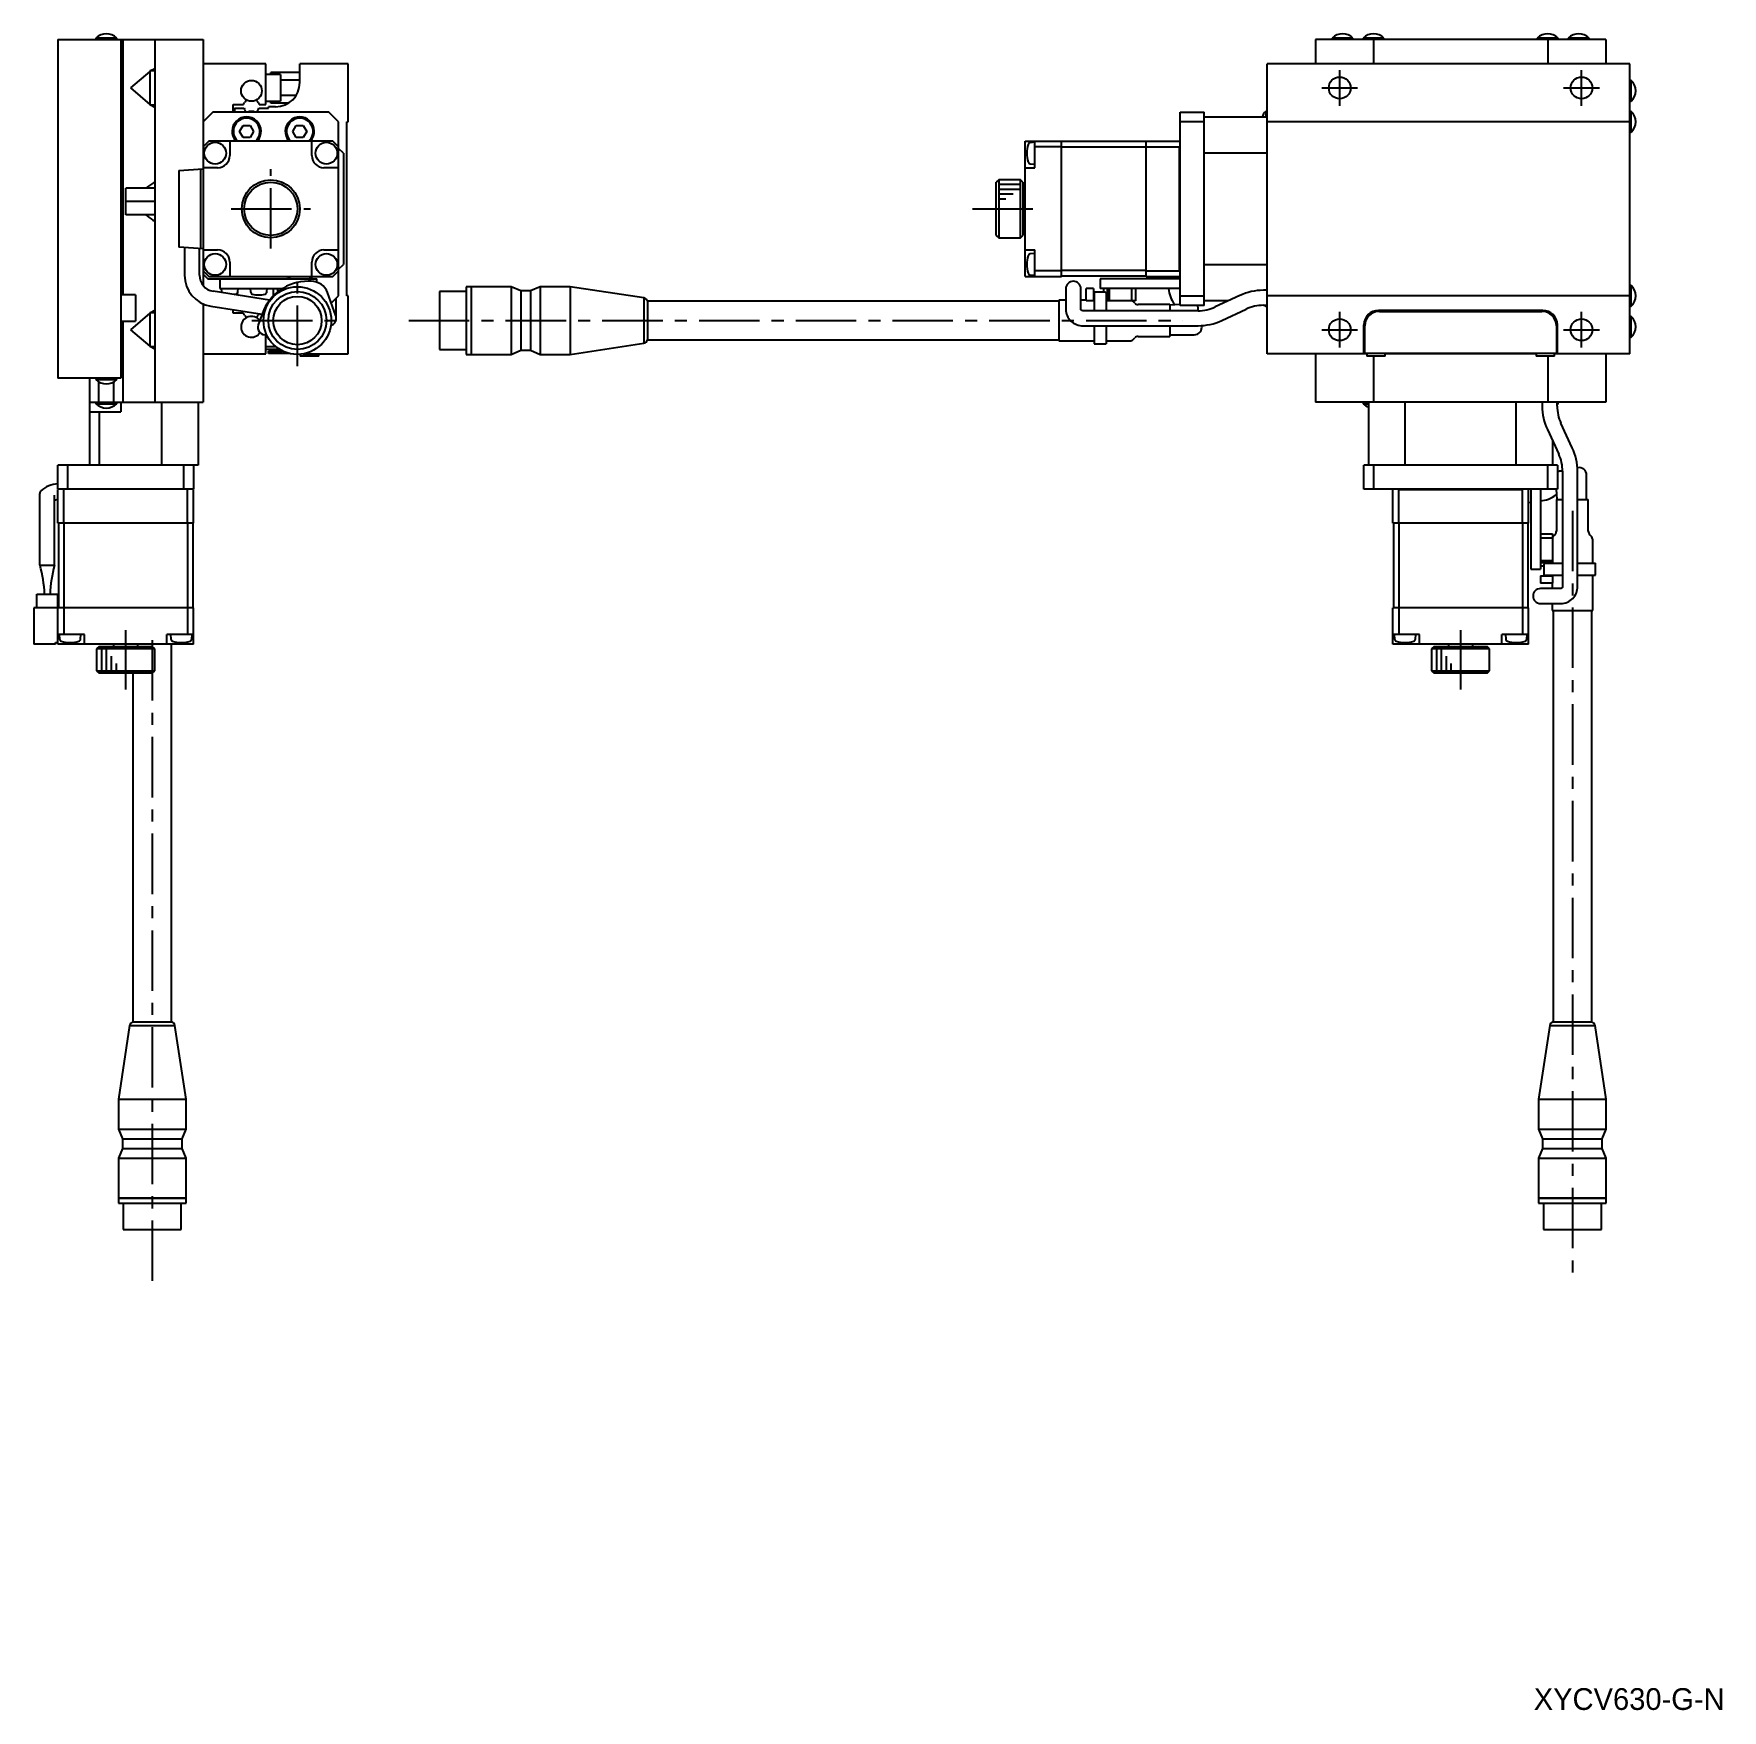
# Model space of a CAD drawing. Extents: x -294 to 411, y 17 to 451.
# Drawn here: x 62.4 to 411.4, y 16.9 to 363.6 of the extents above; entities that cross this region are included whole.
import ezdxf

# ---------------------------------------------------------------- set-up
doc = ezdxf.new("R2010")
doc.units = 0
doc.header["$LTSCALE"] = 10
doc.linetypes.add('CENTER', pattern=[2, 1.25, -0.25, 0.25, -0.25])
doc.layers.add('1', color=7, linetype='CONTINUOUS')
doc.styles.get("Standard").update_dxf_attribs({"font": 'FGP教科書体NT-M'})

msp = doc.modelspace()

# ---------------------------------------------------------------- linework, layer by layer
at = {"layer": '1', "color": 7, "linetype": 'CONTINUOUS'}
for p, q in [((67.386594, 362.388771), (67.386594, 292.388771)), ((67.386594, 362.388771), (97.386594, 362.388771)), ((79.536594, 362.681018), (75.236594, 362.681018)), ((75.236594, 362.681018), (75.236594, 362.388771)), ((79.536594, 362.388771), (79.536594, 362.681018)), ((80.386594, 362.388771), (80.386594, 292.388771)), ((80.886594, 309.638771), (80.886594, 362.388771)), ((87.386594, 362.388771), (87.386594, 287.388771)), ((97.386594, 362.388771), (97.386594, 311.553256)), ((327.364357, 362.388771), (327.364357, 357.388771)), ((387.364357, 362.388771), (327.364357, 362.388771)), ((335.114357, 362.681018), (330.814357, 362.681018)), ((330.814357, 362.681018), (330.814357, 362.388771)), ((335.114357, 362.388771), (335.114357, 362.681018)), ((341.514357, 362.681018), (337.214357, 362.681018)), ((337.214357, 362.681018), (337.214357, 362.388771)), ((339.364357, 362.388771), (339.364357, 357.388771)), ((341.514357, 362.388771), (341.514357, 362.681018)), ((377.514357, 362.681018), (373.214357, 362.681018)), ((373.214357, 362.681018), (373.214357, 362.388771)), ((375.364357, 362.388771), (375.364357, 357.388771)), ((377.514357, 362.388771), (377.514357, 362.681018)), ((383.914357, 362.681018), (379.614357, 362.681018)), ((379.614357, 362.681018), (379.614357, 362.388771)), ((383.914357, 362.388771), (383.914357, 362.681018)), ((387.364357, 362.388771), (387.364357, 357.388771)), ((87.264091, 356.288771), (86.515203, 355.888809)), ((87.386594, 356.130428), (87.264091, 356.288771)), ((110.386594, 357.388771), (97.386594, 357.388771)), ((110.386594, 348.988771), (110.386594, 357.388771)), ((127.386594, 357.388771), (117.386594, 357.388771)), ((117.386594, 353.488771), (117.386594, 357.388771)), ((127.386594, 345.388771), (127.386594, 357.388771)), ((392.364357, 357.388771), (317.364357, 357.388771)), ((317.364357, 297.388771), (317.364357, 357.388771)), ((392.364357, 297.388771), (392.364357, 357.388771)), ((86.386938, 355.794904), (82.386594, 352.388771)), ((87.386594, 355.888771), (86.386594, 355.888771)), ((86.386594, 355.888771), (86.386594, 348.888771)), ((113.386594, 355.138771), (110.386594, 355.138771)), ((117.386594, 355.564197), (111.386594, 355.564197)), ((111.386594, 355.138771), (111.386594, 355.564197)), ((113.386594, 355.138771), (113.386594, 349.638771)), ((117.386594, 353.976484), (113.386594, 353.976484)), ((392.656605, 353.938771), (392.364357, 353.938771)), ((392.656605, 349.638771), (392.656605, 353.938771)), ((82.386594, 352.388771), (86.386809, 348.982734)), ((105.778054, 348.988771), (105.985955, 349.348866)), ((108.787234, 349.348866), (108.995135, 348.988771)), ((110.386594, 349.638771), (113.386594, 349.638771)), ((111.386594, 349.213344), (111.386594, 349.638771)), ((114.976366, 349.213344), (111.386594, 349.213344)), ((116.602496, 350.801058), (113.386594, 350.801058)), ((392.364357, 349.638771), (392.656605, 349.638771)), ((86.386594, 348.888771), (87.386594, 348.888771)), ((86.515223, 348.888719), (87.264093, 348.488771)), ((87.264093, 348.488771), (87.386594, 348.647113)), ((99.386594, 347.388771), (97.386594, 345.388771)), ((123.386594, 347.388771), (99.386594, 347.388771)), ((103.586594, 348.988771), (105.778054, 348.988771)), ((103.586594, 347.388771), (103.586594, 348.988771)), ((103.886594, 348.188771), (103.886594, 347.388771)), ((103.886594, 348.188771), (105.850314, 348.188771)), ((108.922874, 348.188771), (110.886594, 348.188771)), ((108.995135, 348.988771), (110.386594, 348.988771)), ((112.386594, 348.488771), (110.886594, 348.488771)), ((110.886594, 348.188771), (110.886594, 348.488771)), ((125.386594, 345.388771), (123.386594, 347.388771)), ((299.364357, 347.388771), (304.364357, 347.388771)), ((299.364357, 307.388771), (299.364357, 347.388771)), ((304.364357, 307.388771), (304.364357, 347.388771)), ((304.364357, 346.388771), (317.364357, 346.388771)), ((317.072109, 347.538771), (317.072109, 346.388771)), ((317.364357, 347.538771), (317.072109, 347.538771)), ((392.656605, 347.538771), (392.364357, 347.538771)), ((392.656605, 343.238771), (392.656605, 347.538771)), ((104.943219, 343.388771), (105.664906, 344.638771)), ((105.664906, 342.138771), (104.943219, 343.388771)), ((105.664906, 344.638771), (107.108282, 344.638771)), ((107.108282, 342.138771), (105.664906, 342.138771)), ((107.108282, 344.638771), (107.82997, 343.388771)), ((107.82997, 343.388771), (107.108282, 342.138771)), ((115.943219, 343.388771), (116.664906, 344.638771)), ((116.664906, 342.138771), (115.943219, 343.388771)), ((116.664906, 344.638771), (118.108282, 344.638771)), ((118.108282, 342.138771), (116.664906, 342.138771)), ((118.108282, 344.638771), (118.82997, 343.388771)), ((118.82997, 343.388771), (118.108282, 342.138771)), ((125.386594, 309.388771), (125.386594, 345.388771)), ((127.086594, 345.388771), (127.386594, 345.388771)), ((127.086594, 309.388771), (127.086594, 345.388771)), ((304.364357, 345.388771), (299.364357, 345.388771)), ((392.364357, 345.388771), (317.364357, 345.388771)), ((392.364357, 343.238771), (392.656605, 343.238771)), ((98.586594, 341.388771), (97.386594, 340.188771)), ((124.186594, 341.388771), (98.586594, 341.388771)), ((102.886594, 341.388771), (102.886594, 338.388771)), ((119.886594, 338.388771), (119.886594, 341.388771)), ((125.386594, 340.188771), (124.186594, 341.388771)), ((126.386594, 338.888771), (125.386594, 339.888771)), ((126.386594, 338.888771), (126.386594, 315.888771)), ((267.364357, 313.388771), (267.364357, 341.388771)), ((267.364357, 341.388771), (274.864357, 341.388771)), ((269.364357, 341.138771), (268.379077, 341.05257)), ((269.364357, 335.888771), (269.364357, 341.388771)), ((274.864357, 340.188771), (269.364357, 340.188771)), ((274.864357, 313.388771), (274.864357, 341.388771)), ((292.364357, 341.288771), (274.864357, 341.288771)), ((292.364357, 340.14735), (274.864357, 340.14735)), ((292.364357, 341.388771), (299.364357, 341.388771)), ((292.364357, 313.388771), (292.364357, 341.388771)), ((292.364357, 340.188771), (299.264357, 340.188771)), ((299.264357, 340.188771), (299.364357, 340.288771)), ((299.264357, 314.588771), (299.264357, 340.188771)), ((317.364357, 338.888771), (304.364357, 338.888771)), ((92.386594, 335.289131), (97.386594, 335.638771)), ((92.386594, 335.289137), (92.386594, 319.488405)), ((96.886594, 335.603807), (96.886594, 319.173734)), ((100.386594, 335.888771), (97.386594, 335.888771)), ((125.386594, 335.888771), (122.386594, 335.888771)), ((267.364357, 335.888771), (269.364357, 335.888771)), ((268.379077, 336.724972), (269.364357, 336.638771)), ((87.386594, 331.638771), (81.386594, 331.638771)), ((81.386594, 326.138771), (81.386594, 331.638771)), ((87.264077, 332.788771), (87.129409, 332.758754)), ((87.386594, 332.630428), (87.264077, 332.788771)), ((261.864357, 333.388771), (261.364357, 332.888771)), ((261.364357, 321.888771), (261.364357, 332.888771)), ((261.864357, 333.388771), (261.864357, 321.388771)), ((266.364357, 333.388771), (261.864357, 333.388771)), ((266.364357, 321.388771), (266.364357, 333.388771)), ((266.864357, 332.888771), (266.364357, 333.388771)), ((266.864357, 332.888771), (266.864357, 321.888771)), ((87.386594, 328.888771), (81.386594, 328.888771)), ((267.364357, 329.888771), (266.864357, 329.888771)), ((87.386594, 326.138771), (81.386594, 326.138771)), ((87.035453, 325.059751), (87.168458, 325.005492)), ((87.168458, 325.005492), (87.264076, 324.988771)), ((87.264076, 324.988771), (87.386594, 325.147113)), ((266.864357, 324.888771), (267.364357, 324.888771)), ((261.364357, 321.888771), (261.864357, 321.388771)), ((261.864357, 321.388771), (266.364357, 321.388771)), ((266.364357, 321.388771), (266.864357, 321.888771)), ((97.386594, 319.138771), (92.386594, 319.488401)), ((93.561594, 319.406241), (93.561594, 313.658565)), ((96.661594, 313.658565), (96.661594, 319.189468)), ((97.386594, 318.888771), (100.386594, 318.888771)), ((122.386594, 318.888771), (125.386594, 318.888771)), ((267.364357, 318.888771), (269.364357, 318.888771)), ((269.364357, 318.138771), (268.379077, 318.05257)), ((269.364357, 313.388771), (269.364357, 318.888771)), ((97.386594, 314.588771), (98.586594, 313.388771)), ((102.886594, 316.388771), (102.886594, 313.388771)), ((119.886594, 313.388771), (119.886594, 316.388771)), ((124.186594, 313.388771), (125.386594, 314.588771)), ((125.386594, 314.888771), (126.386594, 315.888771)), ((274.864357, 314.588771), (269.364357, 314.588771)), ((292.364357, 314.630192), (274.864357, 314.630192)), ((292.364357, 314.588771), (299.264357, 314.588771)), ((299.364357, 314.488771), (299.264357, 314.588771)), ((304.364357, 315.888771), (317.364357, 315.888771)), ((97.386594, 313.888771), (98.386594, 312.888771)), ((98.386594, 312.888771), (120.886594, 312.888771)), ((98.586594, 313.388771), (124.186594, 313.388771)), ((100.886594, 312.888771), (100.886594, 310.888771)), ((100.886594, 310.888771), (113.78202, 310.888771)), ((101.136594, 310.888771), (101.19633, 310.205984)), ((104.576858, 310.205984), (104.636594, 310.888771)), ((107.136594, 310.888771), (107.19633, 310.205984)), ((110.576858, 310.205984), (110.636594, 310.888771)), ((111.886594, 310.888771), (111.886594, 309.388771)), ((112.836594, 310.217964), (112.836594, 310.888771)), ((119.763048, 312.42059), (119.115227, 312.42059)), ((120.886594, 312.238103), (120.886594, 312.888771)), ((151.77857, 311.28877), (151.77857, 297.288772)), ((152.778572, 311.28877), (151.77857, 311.28877)), ((152.778572, 311.28877), (152.778572, 297.288772)), ((152.828572, 311.28877), (152.778572, 311.23877)), ((152.828572, 311.28877), (152.828572, 297.288772)), ((161.085572, 311.28877), (152.828572, 311.28877)), ((161.085572, 311.28877), (161.085572, 297.288772)), ((163.085572, 310.438771), (161.085572, 311.28877)), ((167.085572, 311.28877), (165.085572, 310.438771)), ((167.085572, 311.28877), (167.085572, 297.288772)), ((173.278571, 311.28877), (167.085572, 311.28877)), ((173.278571, 311.28877), (173.278571, 297.288772)), ((188.512553, 308.973096), (173.278571, 311.28877)), ((267.364357, 313.388771), (274.864357, 313.388771)), ((268.379077, 313.724972), (269.364357, 313.638771)), ((292.364357, 313.488771), (274.864357, 313.488771)), ((275.751279, 310.87059), (275.751279, 306.641974)), ((278.851279, 306.641974), (278.851279, 310.87059)), ((279.964357, 308.388771), (279.964357, 310.888771)), ((281.464357, 310.888771), (279.964357, 310.888771)), ((281.464357, 310.888771), (281.464357, 308.388771)), ((282.864357, 312.888771), (282.864357, 310.888771)), ((299.364357, 312.888771), (282.864357, 312.888771)), ((299.364357, 310.888771), (282.864357, 310.888771)), ((283.564357, 310.888771), (283.564357, 310.158771)), ((284.264357, 310.888771), (284.264357, 308.388771)), ((284.679678, 310.888771), (284.679678, 308.388771)), ((289.347112, 310.888771), (289.347112, 308.388771)), ((290.164357, 310.888771), (290.164357, 308.388771)), ((292.364357, 313.388771), (299.364357, 313.388771)), ((296.633567, 313.388705), (296.683357, 312.888576)), ((392.656605, 311.538771), (392.364357, 311.538771)), ((392.656605, 307.238771), (392.656605, 311.538771)), ((83.386594, 309.638771), (80.386594, 309.638771)), ((83.386594, 309.638771), (83.386594, 304.138771)), ((97.386594, 307.744049), (97.386594, 287.388771)), ((98.971263, 307.276634), (109.593549, 305.594229)), ((111.141324, 308.487728), (99.45621, 310.338468)), ((103.886594, 309.689791), (103.886594, 309.636764)), ((104.404843, 309.870522), (104.780122, 309.495243)), ((111.886594, 309.388771), (111.904357, 309.371008)), ((124.843118, 305.29272), (123.098957, 310.084762)), ((123.895127, 307.897303), (125.386594, 309.388771)), ((124.936594, 304.762588), (124.936594, 308.938771)), ((127.386594, 309.388771), (127.086594, 309.388771)), ((127.386594, 297.388771), (127.386594, 309.388771)), ((146.278569, 310.288769), (146.278569, 298.288773)), ((151.77857, 310.288769), (146.278569, 310.288769)), ((163.085572, 310.438771), (163.085572, 298.138771)), ((165.085572, 310.438771), (163.085572, 310.438771)), ((165.085572, 310.438771), (165.085572, 298.138771)), ((188.512553, 308.973096), (188.512553, 299.604445)), ((189.236227, 308.288771), (189.236227, 300.288771)), ((274.278571, 308.288771), (189.236227, 308.288771)), ((274.278571, 308.488771), (274.278571, 300.088771)), ((275.751279, 308.488771), (274.278571, 308.488771)), ((279.964357, 308.488771), (278.851279, 308.488771)), ((281.614357, 308.388771), (279.964357, 308.388771)), ((281.464357, 309.658771), (281.614357, 309.658771)), ((281.614357, 308.458771), (281.464357, 308.458771)), ((283.809232, 310.158771), (281.614357, 310.158771)), ((281.614357, 310.158771), (281.614357, 306.312588)), ((284.114357, 310.043496), (283.809232, 310.158771)), ((284.114357, 310.043496), (284.114357, 306.312588)), ((284.264357, 308.458771), (284.114357, 308.458771)), ((290.164357, 308.388771), (284.114357, 308.388771)), ((289.985677, 307.881664), (289.671464, 308.195878)), ((297.278571, 307.588771), (290.692784, 307.588771)), ((297.278571, 307.588771), (297.278571, 306.312588)), ((299.365125, 307.607181), (297.278634, 307.47228)), ((298.214832, 307.667909), (298.236836, 307.648085)), ((298.236836, 307.648085), (298.380909, 307.520266)), ((299.364357, 309.388771), (304.364357, 309.388771)), ((304.364357, 307.388771), (299.364357, 307.388771)), ((303.000886, 307.312535), (302.968619, 307.388911)), ((303.031279, 307.229079), (303.000886, 307.312535)), ((303.057381, 307.143679), (303.031279, 307.229079)), ((309.41004, 308.388771), (304.364357, 308.388771)), ((311.700063, 309.456626), (306.655457, 307.104287)), ((317.364357, 310.538771), (316.581304, 310.538771)), ((316.581304, 307.438771), (317.364357, 307.438771)), ((317.072109, 307.438771), (317.072109, 307.238771)), ((317.072109, 307.238771), (317.364357, 307.238771)), ((392.364357, 309.388771), (317.364357, 309.388771)), ((392.364357, 307.238771), (392.656605, 307.238771)), ((80.386594, 304.138771), (83.386594, 304.138771)), ((80.886594, 287.388771), (80.886594, 304.138771)), ((86.386813, 305.794811), (82.386594, 302.388771)), ((87.386594, 305.888771), (86.386594, 305.888771)), ((86.386594, 305.888771), (86.386594, 298.888771)), ((87.264077, 306.288771), (86.515389, 305.888942)), ((87.386594, 306.130428), (87.264077, 306.288771)), ((103.586594, 305.788771), (103.586594, 306.545637)), ((105.778054, 305.788771), (103.586594, 305.788771)), ((105.985955, 305.428676), (105.778054, 305.788771)), ((108.942363, 305.697367), (108.787234, 305.428676)), ((109.671317, 305.807893), (108.799767, 303.413335)), ((278.852688, 306.617305), (278.851279, 306.641974)), ((278.856818, 306.593074), (278.852688, 306.617305)), ((278.862703, 306.571791), (278.856818, 306.593074)), ((278.869863, 306.55256), (278.862703, 306.571791)), ((278.878042, 306.534847), (278.869863, 306.55256)), ((278.887085, 306.518328), (278.878042, 306.534847)), ((278.896886, 306.502803), (278.887085, 306.518328)), ((278.907365, 306.488139), (278.896886, 306.502803)), ((278.91846, 306.474247), (278.907365, 306.488139)), ((278.930117, 306.461066), (278.91846, 306.474247)), ((278.94229, 306.448551), (278.930117, 306.461066)), ((278.954939, 306.436667), (278.94229, 306.448551)), ((278.968029, 306.425391), (278.954939, 306.436667)), ((278.981525, 306.414702), (278.968029, 306.425391)), ((278.995399, 306.404585), (278.981525, 306.414702)), ((279.009624, 306.395027), (278.995399, 306.404585)), ((279.024173, 306.38602), (279.009624, 306.395027)), ((279.039022, 306.377553), (279.024173, 306.38602)), ((279.054151, 306.369621), (279.039022, 306.377553)), ((279.069537, 306.362218), (279.054151, 306.369621)), ((279.08516, 306.355339), (279.069537, 306.362218)), ((279.101003, 306.348981), (279.08516, 306.355339)), ((279.117046, 306.34314), (279.101003, 306.348981)), ((279.133273, 306.337813), (279.117046, 306.34314)), ((279.149667, 306.332998), (279.133273, 306.337813)), ((279.166212, 306.328695), (279.149667, 306.332998)), ((279.182891, 306.324901), (279.166212, 306.328695)), ((279.19969, 306.321616), (279.182891, 306.324901)), ((279.216593, 306.318839), (279.19969, 306.321616)), ((279.233586, 306.31657), (279.216593, 306.318839)), ((279.250655, 306.31481), (279.233586, 306.31657)), ((279.267784, 306.313559), (279.250655, 306.31481)), ((279.28496, 306.312819), (279.267784, 306.313559)), ((279.301279, 306.312588), (279.28496, 306.312819)), ((303.084333, 306.312588), (279.301279, 306.312588)), ((303.079028, 307.056561), (303.057381, 307.143679)), ((303.0736, 306.311846), (303.077155, 306.327257)), ((303.077155, 306.327257), (303.095208, 306.41908)), ((303.096068, 306.967957), (303.079028, 307.056561)), ((303.095208, 306.41908), (303.108059, 306.511288)), ((303.10837, 306.878107), (303.096068, 306.967957)), ((303.108059, 306.511288), (303.115739, 306.603578)), ((303.115815, 306.787257), (303.10837, 306.878107)), ((303.115739, 306.603578), (303.1183, 306.695659)), ((303.1183, 306.695659), (303.115815, 306.787257)), ((307.965573, 304.294733), (313.010179, 306.647072)), ((374.364357, 306.388771), (340.364357, 306.388771)), ((340.564357, 306.188771), (374.164357, 306.188771)), ((392.656605, 305.138771), (392.364357, 305.138771)), ((392.656605, 300.838771), (392.656605, 305.138771)), ((82.386594, 302.388771), (86.386844, 298.982708)), ((110.541155, 301.333203), (110.256292, 301.333203)), ((110.386594, 297.388771), (110.386594, 301.333203)), ((189.236227, 300.288771), (274.278571, 300.288771)), ((279.301279, 303.212588), (303.084333, 303.212588)), ((281.614357, 303.212588), (281.614357, 299.488771)), ((284.114357, 303.212588), (284.114357, 299.488771)), ((289.671464, 300.381664), (289.985677, 300.695878)), ((290.692784, 300.988771), (297.278571, 300.988771)), ((297.278571, 303.212588), (297.278571, 300.988771)), ((297.278571, 301.333203), (302.301279, 301.333203)), ((337.364357, 297.388771), (337.364357, 303.388771)), ((337.564357, 297.488771), (337.564357, 303.188771)), ((377.164357, 303.188771), (377.164357, 297.488771)), ((377.364357, 297.388771), (377.364357, 303.388771)), ((392.364357, 300.838771), (392.656605, 300.838771)), ((86.386594, 298.888771), (87.386594, 298.888771)), ((86.515417, 298.888579), (87.264076, 298.488771)), ((87.264076, 298.488771), (87.386594, 298.647113)), ((97.386594, 297.388771), (110.386594, 297.388771)), ((110.386594, 298.888771), (112.432384, 298.888771)), ((110.386594, 298.388771), (113.119635, 298.388771)), ((110.886594, 297.488771), (110.886594, 297.988771)), ((110.886594, 297.988771), (113.835367, 297.988771)), ((115.225274, 297.488771), (110.886594, 297.488771)), ((117.486594, 297.314534), (117.486594, 296.888771)), ((121.286594, 296.888771), (117.486594, 296.888771)), ((118.065571, 297.388771), (127.386594, 297.388771)), ((121.286594, 296.888771), (121.286594, 297.388771)), ((146.278569, 298.288773), (151.77857, 298.288773)), ((151.77857, 297.288772), (152.778572, 297.288772)), ((152.778572, 297.338772), (152.828572, 297.288772)), ((152.828572, 297.288772), (161.085572, 297.288772)), ((161.085572, 297.288772), (163.085572, 298.138771)), ((163.085572, 298.138771), (165.085572, 298.138771)), ((165.085572, 298.138771), (167.085572, 297.288772)), ((167.085572, 297.288772), (173.278571, 297.288772)), ((173.278571, 297.288772), (188.512553, 299.604445)), ((274.278571, 300.088771), (281.614357, 300.088771)), ((281.614357, 299.488771), (284.114357, 299.488771)), ((284.114357, 300.088771), (288.964357, 300.088771)), ((337.964357, 297.388771), (317.364357, 297.388771)), ((327.364357, 297.388771), (327.364357, 287.388771)), ((337.364357, 297.988771), (337.564357, 297.988771)), ((377.164357, 297.488771), (337.564357, 297.488771)), ((337.964357, 297.488771), (337.964357, 296.888771)), ((341.764357, 296.888771), (337.964357, 296.888771)), ((339.364357, 296.888771), (339.364357, 287.388771)), ((341.764357, 296.888771), (341.764357, 297.488771)), ((372.964357, 297.388771), (341.764357, 297.388771)), ((367.364357, 297.388771), (367.364357, 297.488771)), ((372.964357, 297.488771), (372.964357, 296.888771)), ((376.764357, 296.888771), (372.964357, 296.888771)), ((375.364357, 296.888771), (375.364357, 287.388771)), ((376.764357, 296.888771), (376.764357, 297.488771)), ((392.364357, 297.388771), (376.764357, 297.388771)), ((377.164357, 297.988771), (377.364357, 297.988771)), ((377.264357, 297.788771), (377.164357, 297.788771)), ((377.264357, 297.788771), (377.264357, 297.988771)), ((387.364357, 297.388771), (387.364357, 287.388771)), ((80.386594, 292.388771), (67.386594, 292.388771)), ((73.886594, 292.388771), (73.886594, 274.388771)), ((75.236594, 292.388771), (75.236594, 292.096523)), ((75.236594, 292.096523), (79.536594, 292.096523)), ((75.850314, 287.388771), (75.850314, 291.611981)), ((78.922874, 287.388771), (78.922874, 291.611981)), ((79.536594, 292.096523), (79.536594, 292.388771)), ((73.886594, 287.388771), (97.386594, 287.388771)), ((75.236594, 287.388771), (75.236594, 287.096523)), ((75.236594, 287.096523), (79.536594, 287.096523)), ((79.536594, 287.096523), (79.536594, 287.388771)), ((80.386594, 287.388771), (80.386594, 285.388771)), ((88.886594, 274.388771), (88.886594, 287.388771)), ((96.386594, 287.388771), (96.386594, 274.388771)), ((387.364357, 287.388771), (327.364357, 287.388771)), ((337.214357, 287.388771), (337.214357, 287.096523)), ((337.214357, 287.096523), (338.364357, 287.096523)), ((338.364357, 274.388771), (338.364357, 287.388771)), ((345.864357, 287.388771), (345.864357, 274.388771)), ((368.864357, 274.388771), (368.864357, 287.388771)), ((374.214357, 287.388771), (374.214357, 286.605717)), ((377.314357, 286.605717), (377.314357, 287.388771)), ((377.314357, 287.096523), (377.514357, 287.096523)), ((377.514357, 287.096523), (377.514357, 287.388771)), ((73.886594, 285.388771), (80.386594, 285.388771)), ((75.886594, 285.388771), (75.886594, 274.388771)), ((380.458395, 277.989987), (378.106056, 283.034593)), ((375.296502, 281.724477), (377.64884, 276.679871)), ((376.364357, 279.434454), (376.364357, 274.388771)), ((67.386594, 269.388771), (67.386594, 274.388771)), ((96.386594, 274.388771), (67.386594, 274.388771)), ((69.386594, 274.388771), (69.386594, 269.388771)), ((93.386594, 269.388771), (93.386594, 274.388771)), ((95.386594, 274.388771), (95.386594, 269.388771)), ((337.364357, 269.388771), (337.364357, 274.388771)), ((377.364357, 274.388771), (337.364357, 274.388771)), ((339.364357, 274.388771), (339.364357, 269.388771)), ((375.364357, 269.388771), (375.364357, 274.388771)), ((377.440592, 273.0253), (377.364217, 272.993033)), ((377.364357, 274.388771), (377.364357, 269.388771)), ((377.524049, 273.055692), (377.440592, 273.0253)), ((377.609449, 273.081795), (377.524049, 273.055692)), ((377.696567, 273.103442), (377.609449, 273.081795)), ((377.785171, 273.120482), (377.696567, 273.103442)), ((377.875021, 273.132784), (377.785171, 273.120482)), ((377.965871, 273.140229), (377.875021, 273.132784)), ((378.057469, 273.142714), (377.965871, 273.140229)), ((378.14955, 273.140153), (378.057469, 273.142714)), ((378.241839, 273.132473), (378.14955, 273.140153)), ((378.334048, 273.119621), (378.241839, 273.132473)), ((378.425871, 273.101569), (378.334048, 273.119621)), ((378.440773, 273.098134), (378.425871, 273.101569)), ((378.44054, 273.108746), (378.44054, 249.325693)), ((381.54054, 249.325693), (381.54054, 273.108746)), ((383.419925, 267.302984), (383.419925, 272.325693)), ((63.730016, 268.903227), (63.663768, 268.751225)), ((63.804266, 269.03619), (63.730016, 268.903227)), ((67.486594, 269.388771), (67.386594, 269.288771)), ((95.386594, 269.388771), (67.386594, 269.388771)), ((67.386594, 262.388771), (67.386594, 269.288771)), ((68.586594, 262.388771), (68.586594, 269.388771)), ((94.186594, 262.388771), (94.186594, 269.388771)), ((95.386594, 269.288771), (95.286594, 269.388771)), ((95.386594, 262.388771), (95.386594, 269.288771)), ((377.364357, 269.388771), (337.364357, 269.388771)), ((343.364357, 262.388771), (343.364357, 269.388771)), ((344.564357, 269.288771), (344.464357, 269.388771)), ((344.564357, 262.388771), (344.564357, 269.288771)), ((370.164357, 269.288771), (344.564357, 269.288771)), ((370.264357, 269.388771), (370.164357, 269.288771)), ((370.164357, 262.388771), (370.164357, 269.288771)), ((371.364357, 262.388771), (371.364357, 269.388771)), ((371.864357, 269.388771), (371.864357, 252.888771)), ((373.864357, 269.388771), (373.864357, 252.888771)), ((377.145947, 269.389539), (377.280848, 267.303048)), ((63.56494, 268.293071), (63.561594, 268.190008)), ((63.561594, 268.190008), (63.561594, 253.688771)), ((63.579179, 268.425804), (63.56494, 268.293071)), ((63.612932, 268.59089), (63.579179, 268.425804)), ((63.663768, 268.751225), (63.612932, 268.59089)), ((66.66078, 267.159873), (67.385812, 267.339799)), ((66.661594, 253.688771), (66.661594, 268.190008)), ((371.364423, 266.65798), (371.864551, 266.707771)), ((377.085219, 268.239246), (377.105043, 268.26125)), ((377.105043, 268.26125), (377.232862, 268.405323)), ((377.164357, 267.302984), (378.44054, 267.302984)), ((377.164357, 267.302984), (377.164357, 260.717198)), ((381.54054, 267.302984), (383.764357, 267.302984)), ((383.764357, 260.717198), (383.764357, 267.302984)), ((95.386594, 262.388771), (67.386594, 262.388771)), ((67.486594, 262.388771), (67.486594, 244.888771)), ((68.628016, 262.388771), (68.628016, 244.888771)), ((94.145173, 262.388771), (94.145173, 244.888771)), ((95.286594, 262.388771), (95.286594, 244.888771)), ((371.364357, 262.388771), (343.364357, 262.388771)), ((343.464357, 262.388771), (343.464357, 244.888771)), ((344.605778, 262.388771), (344.605778, 244.888771)), ((370.122936, 262.388771), (370.122936, 244.888771)), ((371.264357, 262.388771), (371.264357, 244.888771)), ((373.864357, 260.188771), (376.364357, 260.188771)), ((373.864357, 259.371526), (376.364357, 259.371526)), ((376.364357, 260.188771), (376.364357, 254.138771)), ((376.871464, 260.010091), (376.55725, 259.695878)), ((384.371464, 259.695878), (384.05725, 260.010091)), ((384.664357, 254.138771), (384.664357, 258.988771)), ((63.561594, 253.688771), (66.686594, 253.688771)), ((371.864357, 252.888771), (373.864357, 252.888771)), ((373.864357, 254.704092), (376.364357, 254.704092)), ((373.864357, 254.288771), (376.364357, 254.288771)), ((373.864357, 253.588771), (374.594357, 253.588771)), ((373.864357, 251.488771), (376.364357, 251.488771)), ((373.864357, 251.488771), (373.864357, 249.988771)), ((374.709632, 254.138771), (374.594357, 253.833646)), ((374.594357, 253.833646), (374.594357, 251.638771)), ((374.594357, 251.638771), (378.44054, 251.638771)), ((374.709632, 254.138771), (378.44054, 254.138771)), ((375.094357, 251.488771), (375.094357, 251.638771)), ((376.294357, 254.288771), (376.294357, 254.138771)), ((376.294357, 251.638771), (376.294357, 251.488771)), ((376.364357, 251.638771), (376.364357, 249.988771)), ((381.54054, 254.138771), (385.264357, 254.138771)), ((381.54054, 251.638771), (385.264357, 251.638771)), ((384.664357, 244.302984), (384.664357, 251.638771)), ((385.264357, 251.638771), (385.264357, 254.138771)), ((376.364357, 249.988771), (373.864357, 249.988771)), ((378.111154, 248.875693), (373.882538, 248.875693)), ((376.264357, 249.988771), (376.264357, 248.875693)), ((378.135823, 248.877102), (378.111154, 248.875693)), ((378.160054, 248.881232), (378.135823, 248.877102)), ((378.181337, 248.887117), (378.160054, 248.881232)), ((378.200567, 248.894277), (378.181337, 248.887117)), ((378.218281, 248.902456), (378.200567, 248.894277)), ((378.2348, 248.911499), (378.218281, 248.902456)), ((378.250325, 248.9213), (378.2348, 248.911499)), ((378.264989, 248.931779), (378.250325, 248.9213)), ((378.278881, 248.942874), (378.264989, 248.931779)), ((378.292062, 248.954531), (378.278881, 248.942874)), ((378.304577, 248.966704), (378.292062, 248.954531)), ((378.316461, 248.979353), (378.304577, 248.966704)), ((378.327737, 248.992442), (378.316461, 248.979353)), ((378.338426, 249.005939), (378.327737, 248.992442)), ((378.348543, 249.019813), (378.338426, 249.005939)), ((378.358101, 249.034038), (378.348543, 249.019813)), ((378.367108, 249.048586), (378.358101, 249.034038)), ((378.375575, 249.063436), (378.367108, 249.048586)), ((378.383507, 249.078564), (378.375575, 249.063436)), ((378.39091, 249.09395), (378.383507, 249.078564)), ((378.397789, 249.109574), (378.39091, 249.09395)), ((378.404147, 249.125417), (378.397789, 249.109574)), ((378.409988, 249.14146), (378.404147, 249.125417)), ((378.415315, 249.157687), (378.409988, 249.14146)), ((378.42013, 249.174081), (378.415315, 249.157687)), ((378.424433, 249.190625), (378.42013, 249.174081)), ((378.428227, 249.207305), (378.424433, 249.190625)), ((378.431512, 249.224103), (378.428227, 249.207305)), ((378.434289, 249.241007), (378.431512, 249.224103)), ((378.436558, 249.258), (378.434289, 249.241007)), ((378.438318, 249.275068), (378.436558, 249.258)), ((378.439568, 249.292198), (378.438318, 249.275068)), ((378.440309, 249.309374), (378.439568, 249.292198)), ((378.44054, 249.325693), (378.440309, 249.309374)), ((62.386594, 244.888771), (62.386594, 237.388771)), ((95.386594, 244.888771), (62.386594, 244.888771)), ((62.986594, 244.888771), (62.986594, 247.688771)), ((62.986594, 247.688771), (67.386594, 247.688771)), ((67.386594, 237.388771), (67.386594, 247.688771)), ((68.586594, 244.888771), (68.586594, 239.388771)), ((94.186594, 244.888771), (94.186594, 239.388771)), ((95.386594, 237.388771), (95.386594, 244.888771)), ((343.364357, 237.388771), (343.364357, 244.888771)), ((371.364357, 244.888771), (343.364357, 244.888771)), ((344.564357, 244.888771), (344.564357, 239.388771)), ((370.164357, 244.888771), (370.164357, 239.388771)), ((371.364357, 237.388771), (371.364357, 244.888771)), ((373.882538, 245.775693), (378.111154, 245.775693)), ((376.264357, 245.775693), (376.264357, 244.302984)), ((376.264357, 244.302984), (384.664357, 244.302984)), ((376.464357, 244.302984), (376.464357, 159.260641)), ((384.464357, 159.260641), (384.464357, 244.302984)), ((66.886594, 237.388771), (62.386594, 237.388771)), ((66.886594, 237.688771), (67.386594, 237.688771)), ((66.886594, 237.388771), (66.886594, 237.688771)), ((72.886594, 239.388771), (67.386594, 239.388771)), ((95.386594, 237.388771), (67.386594, 237.388771)), ((67.636594, 239.388771), (67.722795, 238.403491)), ((72.050393, 238.403491), (72.136594, 239.388771)), ((72.886594, 237.388771), (72.886594, 239.388771)), ((78.886594, 237.388771), (78.886594, 236.888771)), ((83.886594, 236.888771), (83.886594, 237.388771)), ((89.886594, 237.388771), (89.886594, 239.388771)), ((95.386594, 239.388771), (89.886594, 239.388771)), ((90.636594, 239.388771), (90.722795, 238.403491)), ((90.886594, 159.260641), (90.886594, 237.388771)), ((95.050393, 238.403491), (95.136594, 239.388771)), ((348.864357, 239.388771), (343.364357, 239.388771)), ((371.364357, 237.388771), (343.364357, 237.388771)), ((343.614357, 239.388771), (343.700558, 238.403491)), ((348.028156, 238.403491), (348.114357, 239.388771)), ((348.864357, 237.388771), (348.864357, 239.388771)), ((354.864357, 237.388771), (354.864357, 236.888771)), ((359.864357, 236.888771), (359.864357, 237.388771)), ((365.864357, 237.388771), (365.864357, 239.388771)), ((371.364357, 239.388771), (365.864357, 239.388771)), ((366.614357, 239.388771), (366.700558, 238.403491)), ((371.028156, 238.403491), (371.114357, 239.388771)), ((75.886594, 236.888771), (75.386594, 236.388771)), ((75.386594, 236.388771), (75.386594, 231.888771)), ((87.386594, 236.388771), (75.386594, 236.388771)), ((75.886594, 236.888771), (86.886594, 236.888771)), ((87.386594, 236.388771), (86.886594, 236.888771)), ((87.386594, 231.888771), (87.386594, 236.388771)), ((351.864357, 236.888771), (351.364357, 236.388771)), ((363.364357, 236.388771), (351.364357, 236.388771)), ((351.364357, 236.388771), (351.364357, 231.888771)), ((351.864357, 236.888771), (362.864357, 236.888771)), ((363.364357, 236.388771), (362.864357, 236.888771)), ((363.364357, 231.888771), (363.364357, 236.388771)), ((75.386594, 231.888771), (75.886594, 231.388771)), ((75.386594, 231.888771), (87.386594, 231.888771)), ((86.886594, 231.388771), (75.886594, 231.388771)), ((82.886594, 231.388771), (82.886594, 159.260641)), ((86.886594, 231.388771), (87.386594, 231.888771)), ((351.364357, 231.888771), (363.364357, 231.888771)), ((351.364357, 231.888771), (351.864357, 231.388771)), ((362.864357, 231.388771), (351.864357, 231.388771)), ((362.864357, 231.388771), (363.364357, 231.888771)), ((82.202269, 158.536967), (79.886595, 143.302984)), ((82.202269, 158.536967), (91.57092, 158.536967)), ((82.886594, 159.260641), (90.886594, 159.260641)), ((93.886593, 143.302984), (91.57092, 158.536967)), ((375.780031, 158.536967), (373.464358, 143.302984)), ((375.780031, 158.536967), (385.148683, 158.536967)), ((376.464357, 159.260641), (384.464357, 159.260641)), ((387.464356, 143.302984), (385.148683, 158.536967)), ((79.886595, 143.302984), (93.886593, 143.302984)), ((79.886595, 143.302984), (79.886595, 137.109985)), ((93.886593, 137.109985), (93.886593, 143.302984)), ((373.464358, 143.302984), (387.464356, 143.302984)), ((373.464358, 143.302984), (373.464358, 137.109985)), ((387.464356, 137.109985), (387.464356, 143.302984)), ((79.886595, 137.109985), (93.886593, 137.109985)), ((79.886595, 137.109985), (80.736594, 135.109985)), ((93.036594, 135.109985), (93.886593, 137.109985)), ((373.464358, 137.109985), (387.464356, 137.109985)), ((373.464358, 137.109985), (374.314357, 135.109985)), ((386.614357, 135.109985), (387.464356, 137.109985)), ((80.736594, 133.109985), (79.886595, 131.109985)), ((80.736594, 135.109985), (93.036594, 135.109985)), ((80.736594, 135.109985), (80.736594, 133.109985)), ((80.736594, 133.109985), (93.036594, 133.109985)), ((93.036594, 133.109985), (93.036594, 135.109985)), ((93.886593, 131.109985), (93.036594, 133.109985)), ((374.314357, 133.109985), (373.464358, 131.109985)), ((374.314357, 135.109985), (386.614357, 135.109985)), ((374.314357, 135.109985), (374.314357, 133.109985)), ((374.314357, 133.109985), (386.614357, 133.109985)), ((386.614357, 133.109985), (386.614357, 135.109985)), ((387.464356, 131.109985), (386.614357, 133.109985)), ((79.886595, 131.109985), (93.886593, 131.109985)), ((79.886595, 131.109985), (79.886595, 122.852985)), ((93.886593, 122.852985), (93.886593, 131.109985)), ((373.464358, 131.109985), (387.464356, 131.109985)), ((373.464358, 131.109985), (373.464358, 122.852985)), ((387.464356, 122.852985), (387.464356, 131.109985)), ((79.886595, 122.852985), (93.886593, 122.852985)), ((79.886595, 122.852985), (79.936595, 122.802985)), ((79.886595, 122.802985), (93.886593, 122.802985)), ((79.886595, 122.802985), (79.886595, 121.802983)), ((93.836593, 122.802985), (93.886593, 122.852985)), ((93.886593, 121.802983), (93.886593, 122.802985)), ((373.464358, 122.852985), (387.464356, 122.852985)), ((373.464358, 122.852985), (373.514358, 122.802985)), ((373.464358, 122.802985), (387.464356, 122.802985)), ((373.464358, 122.802985), (373.464358, 121.802983)), ((387.414356, 122.802985), (387.464356, 122.852985)), ((387.464356, 121.802983), (387.464356, 122.802985)), ((79.886595, 121.802983), (93.886593, 121.802983)), ((80.886596, 121.802983), (80.886596, 116.302982)), ((92.886592, 116.302982), (92.886592, 121.802983)), ((373.464358, 121.802983), (387.464356, 121.802983)), ((374.464359, 121.802983), (374.464359, 116.302982)), ((386.464355, 116.302982), (386.464355, 121.802983)), ((80.886596, 116.302982), (92.886592, 116.302982)), ((374.464359, 116.302982), (386.464355, 116.302982))]:
    msp.add_line(p, q, dxfattribs=at)
at = {"layer": '1', "color": 4, "linetype": 'CENTER'}
for p, q in [((332.364357, 348.688771), (332.364357, 356.088771)), ((382.364357, 348.688771), (382.364357, 356.088771)), ((328.664357, 352.388771), (336.064357, 352.388771)), ((378.664357, 352.388771), (386.064357, 352.388771)), ((111.386594, 319.188771), (111.386594, 335.588771)), ((103.186594, 327.388771), (119.586594, 327.388771)), ((256.427797, 327.388771), (271.375371, 327.388771)), ((116.886594, 294.888772), (116.886594, 313.68877)), ((107.486596, 304.288771), (126.286593, 304.288771)), ((139.921463, 304.288771), (299.921463, 304.288771)), ((332.364357, 298.688771), (332.364357, 306.088771)), ((382.364357, 298.688771), (382.364357, 306.088771)), ((328.664357, 302.388771), (336.064357, 302.388771)), ((378.664357, 302.388771), (386.064357, 302.388771)), ((380.464357, 264.945877), (380.464357, 104.945877)), ((81.386594, 228.005431), (81.386594, 240.248892)), ((86.886594, 238.196047), (86.886594, 104.945877)), ((357.364357, 240.248892), (357.364357, 228.005431))]:
    msp.add_line(p, q, dxfattribs=at)
at = {"layer": '1', "color": 9, "linetype": 'CONTINUOUS'}
for p, q in [((266.364357, 332.388771), (261.864357, 332.388771)), ((266.364357, 331.388771), (261.864357, 331.388771)), ((264.864357, 330.388771), (261.864357, 330.388771)), ((263.364357, 329.388771), (261.864357, 329.388771)), ((76.386594, 236.388771), (76.386594, 231.888771)), ((77.386594, 236.388771), (77.386594, 231.888771)), ((78.386594, 234.888771), (78.386594, 231.888771)), ((352.364357, 236.388771), (352.364357, 231.888771)), ((353.364357, 236.388771), (353.364357, 231.888771)), ((354.364357, 234.888771), (354.364357, 231.888771)), ((79.386594, 233.388771), (79.386594, 231.888771)), ((355.364357, 233.388771), (355.364357, 231.888771))]:
    msp.add_line(p, q, dxfattribs=at)
at = {"layer": '1', "color": 7, "linetype": 'CONTINUOUS'}
for centre, radius in [((107.386594, 351.788771), 2.15), ((332.364357, 352.388771), 2.25), ((382.364357, 352.388771), 2.25), ((99.886594, 338.888771), 2.25), ((122.886594, 338.888771), 2.25), ((111.386594, 327.388771), 6), ((111.386594, 327.388771), 5.5), ((99.886594, 315.888771), 2.25), ((122.886594, 315.888771), 2.25), ((116.886594, 304.288771), 6.999999), ((116.886594, 304.288771), 5.999998), ((116.886594, 304.288771), 5), ((332.364357, 302.388771), 2.25), ((382.364357, 302.388771), 2.25)]:
    msp.add_circle(centre, radius, dxfattribs=at)
for centre, radius, start, end in [((77.386594, 360.588771), 3, 44.220044, 135.779956), ((332.964357, 360.588771), 3, 44.220044, 135.779956), ((339.364357, 360.588771), 3, 44.220044, 135.779956), ((375.364357, 360.588771), 3, 44.220044, 135.779956), ((381.764357, 360.588771), 3, 44.220044, 135.779956), ((112.386594, 353.488771), 5, 270, 0), ((390.564357, 351.788771), 3, 314.220044, 45.779956), ((107.501499, 348.473866), 1.75, 127.564895, 150), ((107.271689, 348.473866), 1.75, 30, 52.435105), ((106.386594, 343.388771), 3, 318.189685, 221.810315), ((106.386594, 343.388771), 2.75, 313.341758, 226.658242), ((107.386594, 348.588771), 1.5875, 194.594029, 229.104554), ((107.386594, 345.388771), 2.15, 68.471096, 111.528904), ((107.386594, 348.588771), 1.5875, 310.895446, 345.405971), ((117.386594, 343.388771), 3, 318.189685, 221.810315), ((117.386594, 343.388771), 2.75, 313.341758, 226.658242), ((319.164357, 345.388771), 3, 134.220044, 160.528779), ((390.564357, 345.388771), 3, 314.220044, 45.779956), ((273.664357, 338.888771), 6, 162.370845, 197.629155), ((268.422655, 340.554473), 0.5, 95, 162.370845), ((100.386594, 338.388771), 2.5, 270, 0), ((122.386594, 338.388771), 2.5, 180, 270), ((268.422655, 337.223069), 0.5, 197.629155, 265), ((91.398406, 325.10751), 8.761613, 119.1592488, 131.79938747), ((92.210969, 333.696414), 10.06866, 228.64676864, 239.06787078), ((100.386594, 316.388771), 2.5, 0, 90), ((122.386594, 316.388771), 2.5, 90, 180), ((273.664357, 315.888771), 6, 162.370845, 197.629155), ((268.422655, 317.554473), 0.5, 95, 162.370845), ((99.991701, 313.625341), 6.430193, 179.703957, 260.868859), ((99.992124, 313.625761), 3.330691, 179.435683, 260.74077), ((119.115227, 302.37059), 10.05, 90, 160), ((117.386594, 311.388771), 3, 138.189685, 150), ((117.386594, 311.388771), 2.75, 133.341758, 146.944269), ((117.386594, 311.388771), 2.75, 33.055731, 46.658242), ((117.386594, 311.388771), 3, 30, 41.810315), ((119.763048, 308.87059), 3.55, 20, 90), ((268.422655, 314.223069), 0.5, 197.629155, 265), ((277.301279, 310.87059), 1.55, 0, 180), ((303.151526, 311.419225), 6.205629, 184.903834, 216.950044), ((390.564357, 309.388771), 3, 314.220044, 45.779956), ((101.694428, 310.249561), 0.5, 185, 202.644354), ((102.886594, 314.588771), 5, 279.751624, 285.362549), ((104.078761, 310.249561), 0.5, 285.362549, 355), ((107.694428, 310.249561), 0.5, 185, 254.637451), ((108.886594, 314.588771), 5, 254.637451, 285.362549), ((110.078761, 310.249561), 0.5, 285.362549, 355), ((188.27857, 308.000854), 1.000002, 16.733256, 76.468302), ((286.864357, 310.958771), 3.3, 213.55731, 218.01228), ((288.964357, 307.488771), 1, 45, 64.158031), ((290.692784, 308.588771), 1, 225, 270), ((316.581304, 298.988771), 11.55, 90, 115), ((316.581304, 298.988771), 8.45, 90, 115), ((319.164357, 309.388771), 3, 220.541601, 225.779956), ((107.386594, 302.988771), 2.15, 36.625319, 325.845711), ((107.501499, 306.303676), 1.75, 210, 232.435105), ((107.271689, 306.303676), 1.75, 307.564895, 330), ((123.386594, 304.762588), 1.55, 285.944444, 20), ((279.240874, 306.702179), 3.490114, 180.988424, 270.991701), ((303.084333, 314.762588), 8.45, 270, 295), ((303.084333, 314.762588), 11.55, 270, 295), ((340.364357, 303.388771), 3, 90, 180), ((340.564357, 303.188771), 3, 90, 180), ((374.164357, 303.188771), 3, 0, 90), ((374.364357, 303.388771), 3, 0, 90), ((390.564357, 302.988771), 3, 314.220044, 45.779956), ((110.256292, 302.883203), 1.55, 160, 280.166304), ((188.27857, 300.576688), 1.000002, 283.531698, 343.266744), ((288.964357, 301.088771), 1, 270, 315), ((290.692784, 299.988771), 1, 90, 135), ((302.301279, 302.883203), 1.55, 270, 13.135679), ((77.386594, 294.188771), 3, 224.220044, 315.779956), ((77.386594, 289.188771), 3, 224.220044, 315.779956), ((339.364357, 289.188771), 3, 224.220044, 250.528779), ((385.764357, 286.605717), 11.55, 180, 205), ((375.364357, 289.188771), 3, 310.541601, 315.779956), ((385.764357, 286.605717), 8.45, 180, 205), ((369.99054, 273.108746), 8.45, 0, 25), ((369.99054, 273.108746), 11.55, 0, 25), ((381.869925, 272.325693), 1.55, 0, 103.135679), ((67.697354, 264.680993), 5.841564, 93.05552734, 131.79336857), ((373.333903, 273.17594), 6.205629, 274.903834, 306.950044), ((377.264357, 258.988771), 1, 135, 154.158031), ((376.164357, 260.717198), 1, 315, 0), ((384.764357, 260.717198), 1, 180, 225), ((383.664357, 258.988771), 1, 0, 45), ((36.048257, 246.274868), 28.615444, 2.832165, 15.015922), ((92.625657, 246.541698), 26.90568, 164.595351, 177.556562), ((373.794357, 256.888771), 3.3, 303.55731, 308.01228), ((373.882538, 247.325693), 1.55, 90, 270), ((378.050949, 249.265288), 3.490114, 270.988424, 0.991701), ((68.220892, 238.447069), 0.5, 185, 252.370845), ((69.886594, 243.688771), 6, 252.370845, 287.629155), ((71.552296, 238.447069), 0.5, 287.629155, 355), ((91.220892, 238.447069), 0.5, 185, 252.370845), ((92.886594, 243.688771), 6, 252.370845, 287.629155), ((94.552296, 238.447069), 0.5, 287.629155, 355), ((344.198655, 238.447069), 0.5, 185, 252.370845), ((345.864357, 243.688771), 6, 252.370845, 287.629155), ((347.530059, 238.447069), 0.5, 287.629155, 355), ((367.198655, 238.447069), 0.5, 185, 252.370845), ((368.864357, 243.688771), 6, 252.370845, 287.629155), ((370.530059, 238.447069), 0.5, 287.629155, 355), ((83.174511, 158.302983), 1.000002, 106.733256, 166.468302), ((90.598677, 158.302983), 1.000002, 13.531698, 73.266744), ((376.752274, 158.302983), 1.000002, 106.733256, 166.468302), ((384.17644, 158.302983), 1.000002, 13.531698, 73.266744)]:
    msp.add_arc(centre, radius, start, end, dxfattribs=at)

# ---------------------------------------------------------------- texts
at = {"layer": '1', "color": 7}
msp.add_text('XYCV630-G-N', height=4.5, dxfattribs=at).set_placement((372.478125, 16.993359))

doc.saveas('drawing.dxf')
